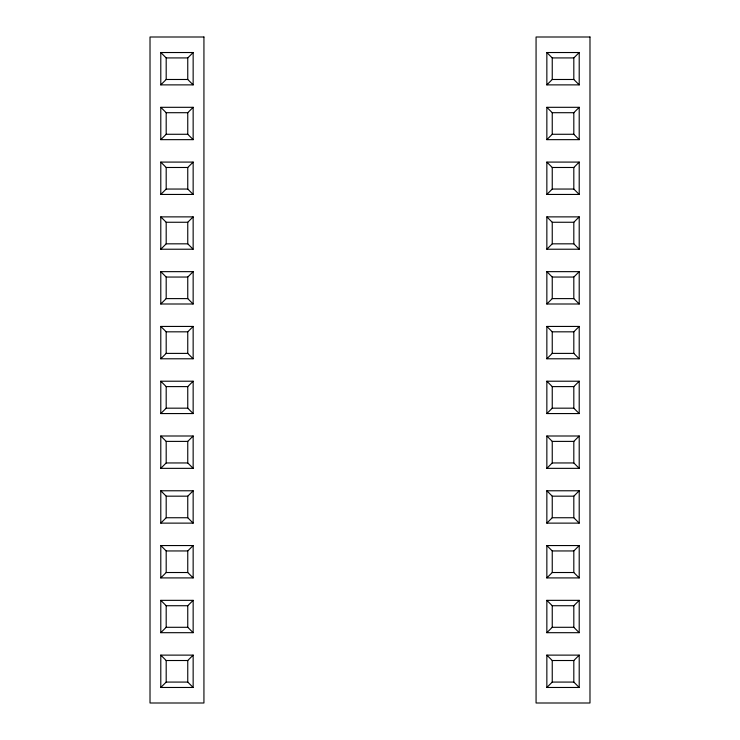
<?xml version="1.0" encoding="UTF-8"?>
<svg xmlns="http://www.w3.org/2000/svg" width="740" height="740" viewBox="0 0 740 740"><rect width="100%" height="100%" fill="white"/><g stroke="black" fill="none" stroke-linecap="round" stroke-linejoin="round"><path stroke-width="1.11" d="M160.793 84.878L166.186 79.485L166.186 57.923L160.793 52.531L193.149 52.531L193.149 84.878L160.793 84.878L160.793 52.531M193.149 84.878L187.756 79.485L187.756 57.923L193.149 52.531M160.793 139.656L166.186 134.273L166.186 112.702L160.793 107.309L160.793 139.656L193.149 139.656L193.149 107.309L160.793 107.309M166.186 112.702L187.756 112.702L193.149 107.309M160.793 194.444L166.186 189.052L166.186 167.481L160.793 162.088L160.793 194.444L193.149 194.444L193.149 162.088L160.793 162.088M166.186 167.481L187.756 167.481L193.149 162.088M160.793 249.223L166.186 243.83L187.756 243.83L193.149 249.223L193.149 216.876L160.793 216.876L160.793 249.223L193.149 249.223M160.793 216.876L166.186 222.259L187.756 222.259L193.149 216.876M160.793 304.001L166.186 298.608L187.756 298.608L193.149 304.001L193.149 271.654L160.793 271.654L160.793 304.001L193.149 304.001M187.756 298.608L187.756 277.047L193.149 271.654M160.793 358.789L166.186 353.396L187.756 353.396L193.149 358.789L193.149 326.433L160.793 326.433L160.793 358.789L193.149 358.789M187.756 353.396L187.756 331.825L193.149 326.433M160.793 413.568L166.186 408.175L166.186 386.604L160.793 381.211L193.149 381.211L193.149 413.568L160.793 413.568L160.793 381.211M166.186 386.604L187.756 386.604L193.149 381.211M160.793 468.346L166.186 462.953L166.186 441.392L160.793 435.999L160.793 468.346L193.149 468.346L193.149 435.999L160.793 435.999M193.149 468.346L187.756 462.953L187.756 441.392L193.149 435.999M546.851 84.878L552.244 79.485L552.244 57.923L546.851 52.531L579.207 52.531L579.207 84.878L546.851 84.878L546.851 52.531M579.207 84.878L573.815 79.485L573.815 57.923L579.207 52.531M160.793 523.125L166.186 517.741L166.186 496.17L160.793 490.777L160.793 523.125L193.149 523.125L193.149 490.777L160.793 490.777M166.186 496.17L187.756 496.17L193.149 490.777M546.851 139.656L552.244 134.273L552.244 112.702L546.851 107.309L546.851 139.656L579.207 139.656L579.207 107.309L546.851 107.309M552.244 112.702L573.815 112.702L579.207 107.309M160.793 577.912L166.186 572.52L166.186 550.949L160.793 545.556L160.793 577.912L193.149 577.912L193.149 545.556L160.793 545.556M193.149 577.912L187.756 572.52L187.756 550.949L193.149 545.556M546.851 194.444L552.244 189.052L552.244 167.481L546.851 162.088L579.207 162.088L579.207 194.444L546.851 194.444L546.851 162.088M552.244 167.481L573.815 167.481L579.207 162.088M160.793 632.691L166.186 627.298L187.756 627.298L193.149 632.691L193.149 600.344L160.793 600.344L160.793 632.691L193.149 632.691M160.793 600.344L166.186 605.727L187.756 605.727L193.149 600.344M546.851 249.223L552.244 243.83L552.244 222.259L546.851 216.876L546.851 249.223L579.207 249.223L579.207 216.876L546.851 216.876M552.244 222.259L573.815 222.259L579.207 216.876M160.793 687.469L166.186 682.077L187.756 682.077L193.149 687.469L193.149 655.122L160.793 655.122L160.793 687.469L193.149 687.469M160.793 655.122L166.186 660.515L187.756 660.515L193.149 655.122M546.851 304.001L552.244 298.608L552.244 277.047L546.851 271.654L579.207 271.654L579.207 304.001L546.851 304.001L546.851 271.654M579.207 304.001L573.815 298.608L573.815 277.047L579.207 271.654M546.851 358.789L552.244 353.396L573.815 353.396L579.207 358.789L579.207 326.433L546.851 326.433L546.851 358.789L579.207 358.789M546.851 326.433L552.244 331.825L573.815 331.825L579.207 326.433M546.851 413.568L552.244 408.175L573.815 408.175L579.207 413.568L579.207 381.211L546.851 381.211L546.851 413.568L579.207 413.568M573.815 408.175L573.815 386.604L579.207 381.211M546.851 468.346L552.244 462.953L552.244 441.392L546.851 435.999L546.851 468.346L579.207 468.346L579.207 435.999L546.851 435.999M552.244 441.392L573.815 441.392L579.207 435.999M546.851 523.125L552.244 517.741L573.815 517.741L579.207 523.125L579.207 490.777L546.851 490.777L546.851 523.125L579.207 523.125M546.851 490.777L552.244 496.17L573.815 496.17L579.207 490.777M546.851 577.912L552.244 572.52L552.244 550.949L546.851 545.556L579.207 545.556L579.207 577.912L546.851 577.912L546.851 545.556M579.207 577.912L573.815 572.52L573.815 550.949L579.207 545.556M546.851 632.691L552.244 627.298L573.815 627.298L579.207 632.691L579.207 600.344L546.851 600.344L546.851 632.691L579.207 632.691M573.815 627.298L573.815 605.727L579.207 600.344M546.851 687.469L552.244 682.077L573.815 682.077L579.207 687.469L579.207 655.122L546.851 655.122L546.851 687.469L579.207 687.469M546.851 655.122L552.244 660.515L573.815 660.515L579.207 655.122M166.186 57.923L187.756 57.923M552.244 57.923L573.815 57.923M166.186 79.485L187.756 79.485M552.244 79.485L573.815 79.485M166.186 134.273L187.756 134.273L193.149 139.656M552.244 134.273L573.815 134.273L579.207 139.656M166.186 189.052L187.756 189.052L193.149 194.444M552.244 189.052L573.815 189.052L579.207 194.444M552.244 243.83L573.815 243.83L579.207 249.223M160.793 271.654L166.186 277.047L187.756 277.047M552.244 277.047L573.815 277.047M552.244 298.608L573.815 298.608M160.793 326.433L166.186 331.825L187.756 331.825M546.851 381.211L552.244 386.604L573.815 386.604M166.186 408.175L187.756 408.175L193.149 413.568M166.186 441.392L187.756 441.392M166.186 462.953L187.756 462.953M552.244 462.953L573.815 462.953L579.207 468.346M166.186 517.741L187.756 517.741L193.149 523.125M166.186 550.949L187.756 550.949M552.244 550.949L573.815 550.949M166.186 572.52L187.756 572.52M552.244 572.52L573.815 572.52M546.851 600.344L552.244 605.727L573.815 605.727M573.815 112.702L573.815 134.273M573.815 167.481L573.815 189.052M573.815 222.259L573.815 243.83M573.815 331.825L573.815 353.396M573.815 441.392L573.815 462.953M573.815 496.17L573.815 517.741M573.815 660.515L573.815 682.077M552.244 331.825L552.244 353.396M552.244 386.604L552.244 408.175M552.244 496.17L552.244 517.741M552.244 605.727L552.244 627.298M552.244 660.515L552.244 682.077M187.756 112.702L187.756 134.273M187.756 167.481L187.756 189.052M187.756 222.259L187.756 243.83M187.756 386.604L187.756 408.175M187.756 496.17L187.756 517.741M187.756 605.727L187.756 627.298M187.756 660.515L187.756 682.077M166.186 222.259L166.186 243.83M166.186 277.047L166.186 298.608M166.186 331.825L166.186 353.396M166.186 605.727L166.186 627.298M166.186 660.515L166.186 682.077M203.935 37L150.017 37L150.017 703L203.935 703L203.935 37M589.984 37L536.065 37L536.065 703L589.984 703L589.984 37"/></g></svg>
